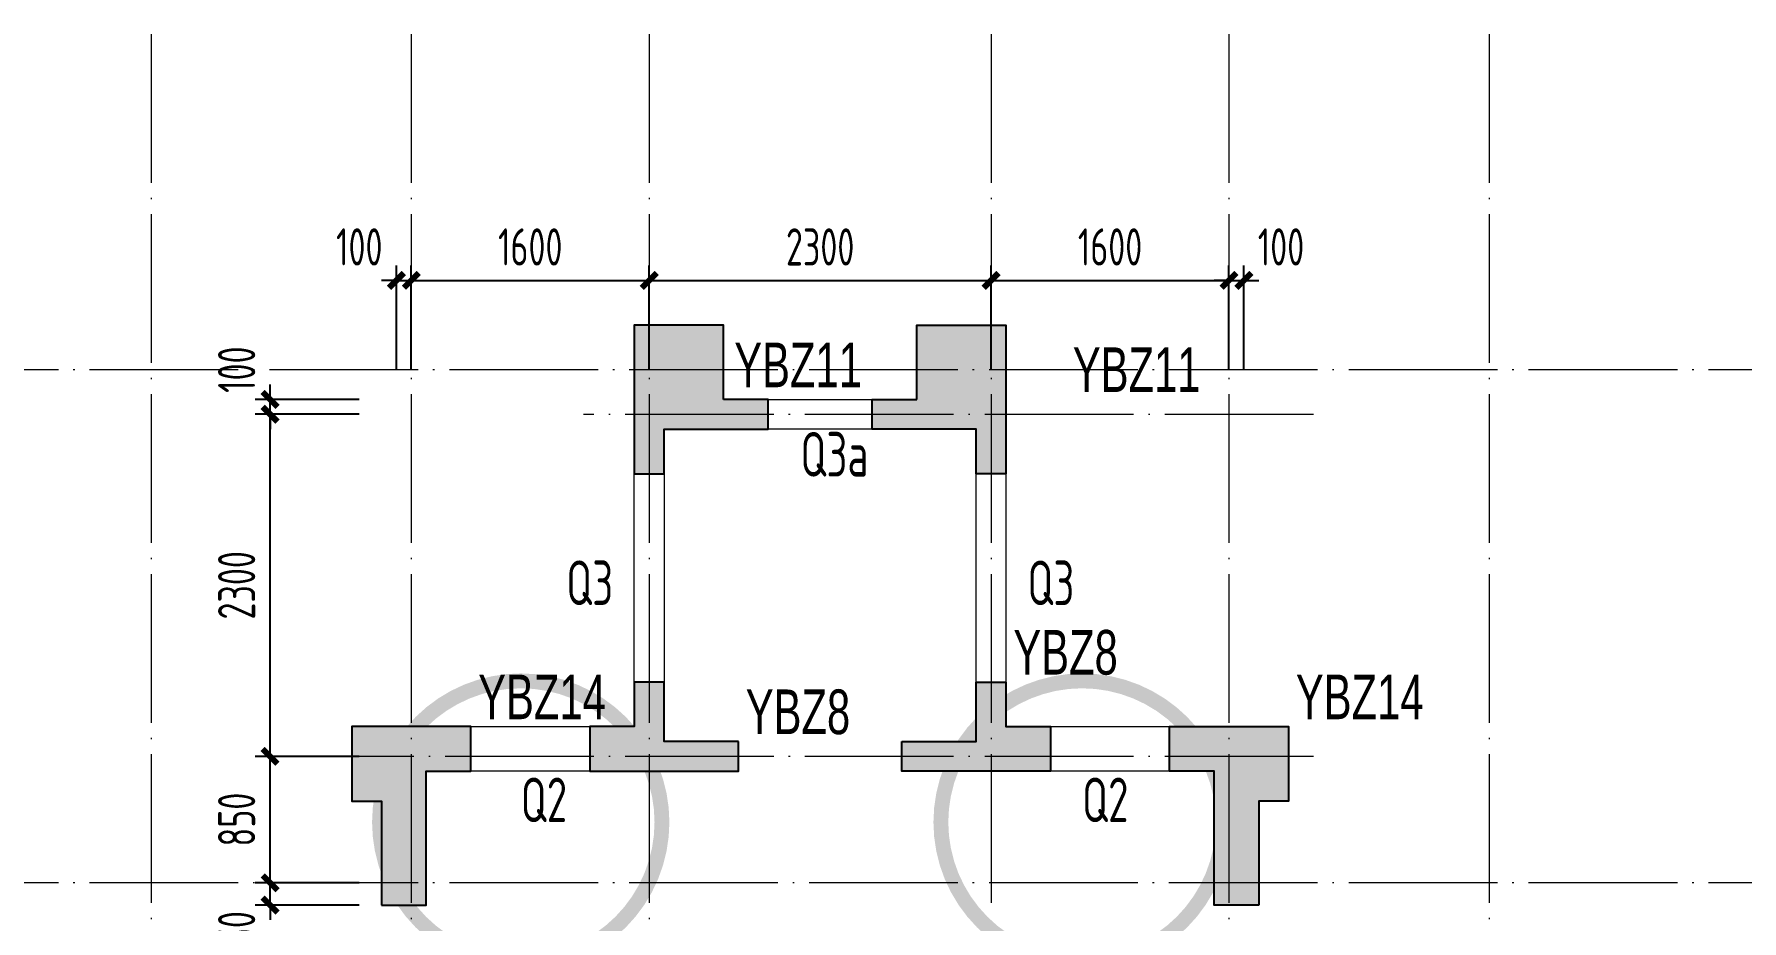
# Model space of a CAD drawing. Extents: x -129922 to 1190196, y -520662 to 139923.
# Drawn here: x 310368 to 321855, y -45559 to -39598 of the extents above; entities that cross this region are included whole.
import ezdxf

# ---------------------------------------------------------------- set-up
doc = ezdxf.new("R2010")
doc.units = 0
doc.header["$LTSCALE"] = 1000
doc.header["$MEASUREMENT"] = 0
doc.linetypes.add('DOTE', pattern=[2.42, 2, -0.2, 0.02, -0.2])
for name, color, linetype, lineweight in [('A-轴线-塔楼', 1, 'DOTE', 9), ('S-基础-HATCH', 251, 'Continuous', 20), ('S-墙柱-DIM', 3, 'Continuous', 20), ('S-墙柱-WALL', 6, 'Continuous', 20), ('S-墙柱-编号', 4, 'Continuous', 20), ('S-通用-TEXT', 7, 'Continuous', 20)]:
    doc.layers.add(name, color=color, linetype=linetype, lineweight=lineweight)
doc.layers.add('COLU_TH', color=5, linetype='Continuous')
doc.layers.add('Tc', color=60, linetype='Continuous', plot=False)
doc.styles.add('BW_Dim', font='Bweng.shx', dxfattribs={"width": 0.7, "bigfont": 'hztxt.shx'})
doc.styles.add('TSSD_Dimension', font='tssdeng.shx', dxfattribs={"width": 0.7, "bigfont": 'HZTXT.SHX'})
doc.styles.add('TSSD_Rein', font='tssdeng.shx', dxfattribs={"width": 0.7, "bigfont": 'hztxt.shx'})
doc.dimstyles.new('TSSD_100_100', dxfattribs={"dimtxt": 250, "dimasz": 100, "dimexe": 100, "dimexo": 200, "dimgap": 100, "dimtad": 1, "dimdec": 0, "dimzin": 0, "dimdsep": 46, "dimtxsty": 'TSSD_Dimension', "dimblk": 'ARCHTICK', "dimcen": 0, "dimdle": 100, "dimclrt": 7, "dimadec": 0, "dimazin": 0, "dimtfac": 1, "dimtdec": 0, "dimtix": 1, "dimtmove": 2, "dimatfit": 0, "dimfxl": 0, "dimtolj": 1, "dimtzin": 0, "dimarcsym": 0})

# ---------------------------------------------------------------- blocks, each defined once
blk = doc.blocks.new('_ArchTick')
at = {"color": 0, "linetype": 'ByBlock', "const_width": 0.4}
blk.add_lwpolyline([(-0.5, -0.5), (0.5, 0.5)], dxfattribs=at)
blk = doc.blocks.new('*D688')
at = {"layer": 'Defpoints', "color": 0, "transparency": 16777216}
for p in [(311955, -45303), (312755, -45303), (312755, -45453)]:
    blk.add_point(p, dxfattribs=at)
at = {"layer": 'S-墙柱-DIM', "color": 0, "lineweight": -2, "transparency": 16777216}
for p, q in [((311955, -45303), (311955, -45203)), ((312555, -45303), (311855, -45303)), ((311955, -45453), (311955, -45303)), ((312555, -45453), (311855, -45453)), ((311955, -45453), (311955, -45553))]:
    blk.add_line(p, q, dxfattribs=at)
at = {"layer": 'S-墙柱-DIM', "color": 0, "lineweight": -2, "transparency": 16777216, "xscale": 100, "yscale": 100, "zscale": 100}
for p, rotation in [((311955, -45303), 270), ((311955, -45453), 90)]:
    blk.add_blockref('_ArchTick', p, dxfattribs=dict(at, rotation=rotation))
at = {"layer": 'S-墙柱-DIM', "color": 7, "transparency": 16777216, "insert": (311730, -45653), "char_height": 250, "attachment_point": 5, "rotation": 90, "style": 'TSSD_Dimension'}
blk.add_mtext('\\A1;150', dxfattribs=at)
blk = doc.blocks.new('*D689')
at = {"layer": 'Defpoints', "color": 0, "transparency": 16777216}
for p in [(311955, -44453), (312755, -44453), (312755, -45303)]:
    blk.add_point(p, dxfattribs=at)
at = {"layer": 'S-墙柱-DIM', "color": 0, "lineweight": -2, "transparency": 16777216}
for p, q in [((312555, -44453), (311855, -44453)), ((311955, -45403), (311955, -44353)), ((312555, -45303), (311855, -45303))]:
    blk.add_line(p, q, dxfattribs=at)
at = {"layer": 'S-墙柱-DIM', "color": 0, "lineweight": -2, "transparency": 16777216, "xscale": 100, "yscale": 100, "zscale": 100}
for p, rotation in [((311955, -44453), 90), ((311955, -45303), 270)]:
    blk.add_blockref('_ArchTick', p, dxfattribs=dict(at, rotation=rotation))
at = {"layer": 'S-墙柱-DIM', "color": 7, "transparency": 16777216, "insert": (311730, -44878), "char_height": 250, "attachment_point": 5, "rotation": 90, "style": 'TSSD_Dimension'}
blk.add_mtext('\\A1;850', dxfattribs=at)
blk = doc.blocks.new('*D690')
at = {"layer": 'Defpoints', "color": 0, "transparency": 16777216}
for p in [(311955, -42153), (312755, -42153), (312755, -44453)]:
    blk.add_point(p, dxfattribs=at)
at = {"layer": 'S-墙柱-DIM', "color": 0, "lineweight": -2, "transparency": 16777216}
for p, q in [((312555, -42153), (311855, -42153)), ((311955, -44553), (311955, -42053)), ((312555, -44453), (311855, -44453))]:
    blk.add_line(p, q, dxfattribs=at)
at = {"layer": 'S-墙柱-DIM', "color": 0, "lineweight": -2, "transparency": 16777216, "xscale": 100, "yscale": 100, "zscale": 100}
for p, rotation in [((311955, -42153), 90), ((311955, -44453), 270)]:
    blk.add_blockref('_ArchTick', p, dxfattribs=dict(at, rotation=rotation))
at = {"layer": 'S-墙柱-DIM', "color": 7, "transparency": 16777216, "insert": (311730, -43303), "char_height": 250, "attachment_point": 5, "rotation": 90, "style": 'TSSD_Dimension'}
blk.add_mtext('\\A1;2300', dxfattribs=at)
blk = doc.blocks.new('*D691')
at = {"layer": 'Defpoints', "color": 0, "transparency": 16777216}
for p in [(311955, -42053), (312755, -42053), (312755, -42153)]:
    blk.add_point(p, dxfattribs=at)
at = {"layer": 'S-墙柱-DIM', "color": 0, "lineweight": -2, "transparency": 16777216}
for p, q in [((311955, -42053), (311955, -41953)), ((312555, -42053), (311855, -42053)), ((312555, -42153), (311855, -42153)), ((311955, -42153), (311955, -42053)), ((311955, -42153), (311955, -42253))]:
    blk.add_line(p, q, dxfattribs=at)
at = {"layer": 'S-墙柱-DIM', "color": 0, "lineweight": -2, "transparency": 16777216, "xscale": 100, "yscale": 100, "zscale": 100}
for p, rotation in [((311955, -42053), 270), ((311955, -42153), 90)]:
    blk.add_blockref('_ArchTick', p, dxfattribs=dict(at, rotation=rotation))
at = {"layer": 'S-墙柱-DIM', "color": 7, "transparency": 16777216, "insert": (311730, -41853), "char_height": 250, "attachment_point": 5, "rotation": 90, "style": 'TSSD_Dimension'}
blk.add_mtext('\\A1;100', dxfattribs=at)
blk = doc.blocks.new('*D692')
at = {"layer": 'Defpoints', "color": 0, "transparency": 16777216}
for p in [(312905, -41253), (312805, -42053), (312905, -42053)]:
    blk.add_point(p, dxfattribs=at)
at = {"layer": 'S-墙柱-DIM', "color": 0, "lineweight": -2, "transparency": 16777216}
for p, q in [((312805, -41853), (312805, -41153)), ((312905, -41853), (312905, -41153)), ((312805, -41253), (312705, -41253)), ((312805, -41253), (312905, -41253)), ((312905, -41253), (313005, -41253))]:
    blk.add_line(p, q, dxfattribs=at)
at = {"layer": 'S-墙柱-DIM', "color": 0, "lineweight": -2, "transparency": 16777216, "xscale": 100, "yscale": 100, "zscale": 100}
blk.add_blockref('_ArchTick', (312805, -41253), dxfattribs=at)
at = {"layer": 'S-墙柱-DIM', "color": 0, "lineweight": -2, "transparency": 16777216, "xscale": 100, "yscale": 100, "zscale": 100, "rotation": 180}
blk.add_blockref('_ArchTick', (312905, -41253), dxfattribs=at)
at = {"layer": 'S-墙柱-DIM', "color": 7, "transparency": 16777216, "insert": (312555, -41028), "char_height": 250, "attachment_point": 5, "style": 'TSSD_Dimension'}
blk.add_mtext('\\A1;100', dxfattribs=at)
blk = doc.blocks.new('*D693')
at = {"layer": 'Defpoints', "color": 0, "transparency": 16777216}
for p in [(314505, -41253), (312905, -42053), (314505, -42053)]:
    blk.add_point(p, dxfattribs=at)
at = {"layer": 'S-墙柱-DIM', "color": 0, "lineweight": -2, "transparency": 16777216}
for p, q in [((312905, -41853), (312905, -41153)), ((314505, -41853), (314505, -41153)), ((312805, -41253), (314605, -41253))]:
    blk.add_line(p, q, dxfattribs=at)
at = {"layer": 'S-墙柱-DIM', "color": 0, "lineweight": -2, "transparency": 16777216, "xscale": 100, "yscale": 100, "zscale": 100, "rotation": 180}
blk.add_blockref('_ArchTick', (312905, -41253), dxfattribs=at)
at = {"layer": 'S-墙柱-DIM', "color": 0, "lineweight": -2, "transparency": 16777216, "xscale": 100, "yscale": 100, "zscale": 100}
blk.add_blockref('_ArchTick', (314505, -41253), dxfattribs=at)
at = {"layer": 'S-墙柱-DIM', "color": 7, "transparency": 16777216, "insert": (313705, -41028), "char_height": 250, "attachment_point": 5, "style": 'TSSD_Dimension'}
blk.add_mtext('\\A1;1600', dxfattribs=at)
blk = doc.blocks.new('*D694')
at = {"layer": 'Defpoints', "color": 0, "transparency": 16777216}
for p in [(316805, -41253), (314505, -42053), (316805, -42053)]:
    blk.add_point(p, dxfattribs=at)
at = {"layer": 'S-墙柱-DIM', "color": 0, "lineweight": -2, "transparency": 16777216}
for p, q in [((314505, -41853), (314505, -41153)), ((316805, -41853), (316805, -41153)), ((314405, -41253), (316905, -41253))]:
    blk.add_line(p, q, dxfattribs=at)
at = {"layer": 'S-墙柱-DIM', "color": 0, "lineweight": -2, "transparency": 16777216, "xscale": 100, "yscale": 100, "zscale": 100, "rotation": 180}
blk.add_blockref('_ArchTick', (314505, -41253), dxfattribs=at)
at = {"layer": 'S-墙柱-DIM', "color": 0, "lineweight": -2, "transparency": 16777216, "xscale": 100, "yscale": 100, "zscale": 100}
blk.add_blockref('_ArchTick', (316805, -41253), dxfattribs=at)
at = {"layer": 'S-墙柱-DIM', "color": 7, "transparency": 16777216, "insert": (315655, -41028), "char_height": 250, "attachment_point": 5, "style": 'TSSD_Dimension'}
blk.add_mtext('\\A1;2300', dxfattribs=at)
blk = doc.blocks.new('*D695')
at = {"layer": 'Defpoints', "color": 0, "transparency": 16777216}
for p in [(318405, -41253), (316805, -42053), (318405, -42053)]:
    blk.add_point(p, dxfattribs=at)
at = {"layer": 'S-墙柱-DIM', "color": 0, "lineweight": -2, "transparency": 16777216}
for p, q in [((316805, -41853), (316805, -41153)), ((318405, -41853), (318405, -41153)), ((316705, -41253), (318505, -41253))]:
    blk.add_line(p, q, dxfattribs=at)
at = {"layer": 'S-墙柱-DIM', "color": 0, "lineweight": -2, "transparency": 16777216, "xscale": 100, "yscale": 100, "zscale": 100, "rotation": 180}
blk.add_blockref('_ArchTick', (316805, -41253), dxfattribs=at)
at = {"layer": 'S-墙柱-DIM', "color": 0, "lineweight": -2, "transparency": 16777216, "xscale": 100, "yscale": 100, "zscale": 100}
blk.add_blockref('_ArchTick', (318405, -41253), dxfattribs=at)
at = {"layer": 'S-墙柱-DIM', "color": 7, "transparency": 16777216, "insert": (317605, -41028), "char_height": 250, "attachment_point": 5, "style": 'TSSD_Dimension'}
blk.add_mtext('\\A1;1600', dxfattribs=at)
blk = doc.blocks.new('*D696')
at = {"layer": 'Defpoints', "color": 0, "transparency": 16777216}
for p in [(318505, -41253), (318405, -42053), (318505, -42053)]:
    blk.add_point(p, dxfattribs=at)
at = {"layer": 'S-墙柱-DIM', "color": 0, "lineweight": -2, "transparency": 16777216}
for p, q in [((318405, -41853), (318405, -41153)), ((318505, -41853), (318505, -41153)), ((318405, -41253), (318305, -41253)), ((318405, -41253), (318505, -41253)), ((318505, -41253), (318605, -41253))]:
    blk.add_line(p, q, dxfattribs=at)
at = {"layer": 'S-墙柱-DIM', "color": 0, "lineweight": -2, "transparency": 16777216, "xscale": 100, "yscale": 100, "zscale": 100}
blk.add_blockref('_ArchTick', (318405, -41253), dxfattribs=at)
at = {"layer": 'S-墙柱-DIM', "color": 0, "lineweight": -2, "transparency": 16777216, "xscale": 100, "yscale": 100, "zscale": 100, "rotation": 180}
blk.add_blockref('_ArchTick', (318505, -41253), dxfattribs=at)
at = {"layer": 'S-墙柱-DIM', "color": 7, "transparency": 16777216, "insert": (318755, -41028), "char_height": 250, "attachment_point": 5, "style": 'TSSD_Dimension'}
blk.add_mtext('\\A1;100', dxfattribs=at)
blk = doc.blocks.new('ZHOUWANG3')
at = {"layer": 'A-轴线-塔楼', "linetype": 'DOTE', "ltscale": 0.5}
for p, q in [((107752, 248942), (107752, 239686)), ((109502, 248942), (109502, 241486)), ((111102, 248942), (111102, 242986)), ((113402, 248942), (113402, 243076)), ((115002, 248942), (115002, 241486)), ((116752, 248942), (116752, 239686)), ((139798, 246686), (85362, 246686)), ((115570, 246386), (110660, 246386)), ((115570, 244086), (109062, 244086)), ((139798, 243236), (85362, 243236))]:
    blk.add_line(p, q, dxfattribs=at)

msp = doc.modelspace()

# ---------------------------------------------------------------- hatches: boundary and pattern name
at = {"layer": 'S-基础-HATCH'}
h = msp.add_hatch(color=256, dxfattribs=at)
h.paths.add_polyline_path([(315004.6, -42053.3), (315004.6, -41553.3), (314404.6, -41553.3), (314404.6, -42153.3), (314404.6, -42553.3), (314604.6, -42553.3), (314604.6, -42253.3), (315006.4, -42253.3), (315304.4, -42253.3), (315304.4, -42053.3)])
h.paths.add_polyline_path([(316304.6, -42053.3), (316304.6, -41553.3), (316904.6, -41553.3), (316904.6, -42153.3), (316904.6, -42553.3), (316704.6, -42553.3), (316704.6, -42253.3), (316302.8, -42253.3), (316004.8, -42253.3), (316004.8, -42053.3)])
for points in [[(315104.6, -44353.3), (314604.6, -44353.3), (314604.6, -43953.3), (314404.6, -43953.3), (314404.6, -44253.3), (314104.6, -44253.3), (314104.6, -44553.3), (315104.6, -44553.3)], [(316204.6, -44353.3), (316704.6, -44353.3), (316704.6, -43953.3), (316904.6, -43953.3), (316904.6, -44253.3), (317204.6, -44253.3), (317204.6, -44553.3), (316204.6, -44553.3)], [(312704.6, -45453.3), (313004.6, -45453.3), (313004.6, -44553.3), (313304.6, -44553.3), (313304.6, -44253.3), (312504.6, -44253.3), (312504.6, -44753.3), (312704.6, -44753.3)], [(318604.6, -45453.3), (318304.6, -45453.3), (318304.6, -44553.3), (318004.6, -44553.3), (318004.6, -44253.3), (318804.7, -44253.3), (318804.7, -44753.3), (318604.6, -44753.3)]]:
    msp.add_hatch(color=256, dxfattribs=at).paths.add_polyline_path(points)

# ---------------------------------------------------------------- linework, layer by layer
at = {"layer": 'COLU_TH'}
for points in [[(315004.6, -42053.3), (315004.6, -41553.3), (314404.6, -41553.3), (314404.6, -42153.3), (314404.6, -42553.3), (314604.6, -42553.3), (314604.6, -42253.3), (315006.4, -42253.3), (315304.4, -42253.3), (315304.4, -42053.3), (315004.6, -42053.3)], [(316304.6, -42053.3), (316304.6, -41553.3), (316904.6, -41553.3), (316904.6, -42153.3), (316904.6, -42553.3), (316704.6, -42553.3), (316704.6, -42253.3), (316302.8, -42253.3), (316004.8, -42253.3), (316004.8, -42053.3), (316304.6, -42053.3)], [(315104.6, -44353.3), (314604.6, -44353.3), (314604.6, -43953.3), (314404.6, -43953.3), (314404.6, -44253.3), (314104.6, -44253.3), (314104.6, -44553.3), (315104.6, -44553.3), (315104.6, -44353.3)], [(316204.6, -44353.3), (316704.6, -44353.3), (316704.6, -43953.3), (316904.6, -43953.3), (316904.6, -44253.3), (317204.6, -44253.3), (317204.6, -44553.3), (316204.6, -44553.3), (316204.6, -44353.3)], [(312704.6, -45453.3), (313004.6, -45453.3), (313004.6, -44553.3), (313304.6, -44553.3), (313304.6, -44253.3), (312504.6, -44253.3), (312504.6, -44753.3), (312704.6, -44753.3), (312704.6, -45453.3)], [(318604.6, -45453.3), (318304.6, -45453.3), (318304.6, -44553.3), (318004.6, -44553.3), (318004.6, -44253.3), (318804.7, -44253.3), (318804.7, -44753.3), (318604.6, -44753.3), (318604.6, -45453.3)]]:
    msp.add_lwpolyline(points, dxfattribs=at)
at = {"layer": 'S-墙柱-WALL'}
msp.add_lwpolyline([(312704.6, -45453.3), (312704.6, -44753.3), (312504.6, -44753.3), (312504.6, -44253.3), (313004.6, -44253.3), (314404.6, -44253.3), (314404.6, -42653.3), (314404.6, -42653.3), (314404.6, -42053.3), (314404.6, -41553.3), (315004.6, -41553.3), (315004.6, -42053.3), (316304.6, -42053.3), (316304.6, -41553.3), (316904.6, -41553.3), (316904.6, -41553.3), (316904.6, -42653.3), (316904.6, -42653.3), (316904.6, -44253.3), (318604.6, -44253.3), (318804.6, -44253.3), (318804.6, -44753.3), (318604.6, -44753.3), (318604.6, -45453.3), (318304.6, -45453.3), (318304.6, -44553.3), (316204.6, -44553.3), (316204.6, -44353.3), (316704.6, -44353.3), (316704.6, -42253.3), (314604.6, -42253.3), (314604.6, -42653.3), (314604.6, -44353.3), (315104.6, -44353.3), (315104.6, -44553.3), (313004.6, -44553.3), (313004.6, -45453.3)], close=True, dxfattribs=at)
at = {"layer": 'Tc', "const_width": 100}
for points in [[(312690.9, -44895.4, 1), (314590.9, -44895.4, 1)], [(316466.9, -44895.4, 1), (318366.9, -44895.4, 1)]]:
    msp.add_lwpolyline(points, format="xyb", close=True, dxfattribs=at)

# ---------------------------------------------------------------- block references
msp.add_blockref('ZHOUWANG3', (203402.7, -288539.7))

# ---------------------------------------------------------------- texts
at = {"layer": 'S-墙柱-编号', "style": 'TSSD_Rein', "width": 0.7}
for s, p in [('Q3a', (315522.4, -42571.9)), ('Q3', (313946.9, -43435.9)), ('Q3', (317048.9, -43436.4)), ('Q2', (313640.9, -44895.4)), ('Q2', (317416.9, -44895.4))]:
    msp.add_text(s, height=300, dxfattribs=at).set_placement(p)
at = {"layer": 'S-通用-TEXT', "style": 'BW_Dim', "width": 0.7}
for s, p in [('YBZ11', (315077.2, -41971.3)), ('YBZ11', (317354.6, -42003.3)), ('YBZ8', (316954.6, -43903.3)), ('YBZ14', (313354.6, -44203.3)), ('YBZ14', (318854.7, -44203.3)), ('YBZ8', (315154.6, -44303.3))]:
    msp.add_text(s, height=300, dxfattribs=at).set_placement(p)

# ---------------------------------------------------------------- dimensions: what is measured, and where the dimension line sits
at = {"layer": 'S-墙柱-DIM'}
for base, p1, p2, picture, middle in [((312904.6, -41253.3), (312804.6, -42053.3), (312904.6, -42053.3), '*D692', (312554.6, -41028.3)), ((318504.6, -41253.3), (318404.6, -42053.3), (318504.6, -42053.3), '*D696', (318754.6, -41028.3))]:
    dim = msp.add_linear_dim(base=base, p1=p1, p2=p2, dimstyle='TSSD_100_100', dxfattribs=at)
    dim.commit()
    dim.dimension.update_dxf_attribs({"geometry": picture, "text_midpoint": middle, "dimtype": 128})
for base, p1, p2, picture, middle in [((314504.6, -41253.3), (312904.6, -42053.3), (314504.6, -42053.3), '*D693', (313704.6, -41028.3)), ((316804.6, -41253.3), (314504.6, -42053.3), (316804.6, -42053.3), '*D694', (315654.6, -41028.3)), ((318404.6, -41253.3), (316804.6, -42053.3), (318404.6, -42053.3), '*D695', (317604.6, -41028.3))]:
    dim = msp.add_linear_dim(base=base, p1=p1, p2=p2, dimstyle='TSSD_100_100', dxfattribs=at)
    dim.commit()
    dim.dimension.update_dxf_attribs({"geometry": picture, "text_midpoint": middle})
for base, p1, p2, picture, middle in [((311954.6, -42053.3), (312754.6, -42153.3), (312754.6, -42053.3), '*D691', (311729.6, -41853.3)), ((311954.6, -45303.3), (312754.6, -45453.3), (312754.6, -45303.3), '*D688', (311729.6, -45653.3))]:
    dim = msp.add_linear_dim(base=base, p1=p1, p2=p2, angle=90, dimstyle='TSSD_100_100', dxfattribs=at)
    dim.commit()
    dim.dimension.update_dxf_attribs({"geometry": picture, "text_midpoint": middle, "dimtype": 128})
for base, p1, p2, picture, middle in [((311954.6, -42153.3), (312754.6, -44453.3), (312754.6, -42153.3), '*D690', (311729.6, -43303.3)), ((311954.6, -44453.3), (312754.6, -45303.3), (312754.6, -44453.3), '*D689', (311729.6, -44878.3))]:
    dim = msp.add_linear_dim(base=base, p1=p1, p2=p2, angle=90, dimstyle='TSSD_100_100', dxfattribs=at)
    dim.commit()
    dim.dimension.update_dxf_attribs({"geometry": picture, "text_midpoint": middle})

doc.saveas('drawing.dxf')
